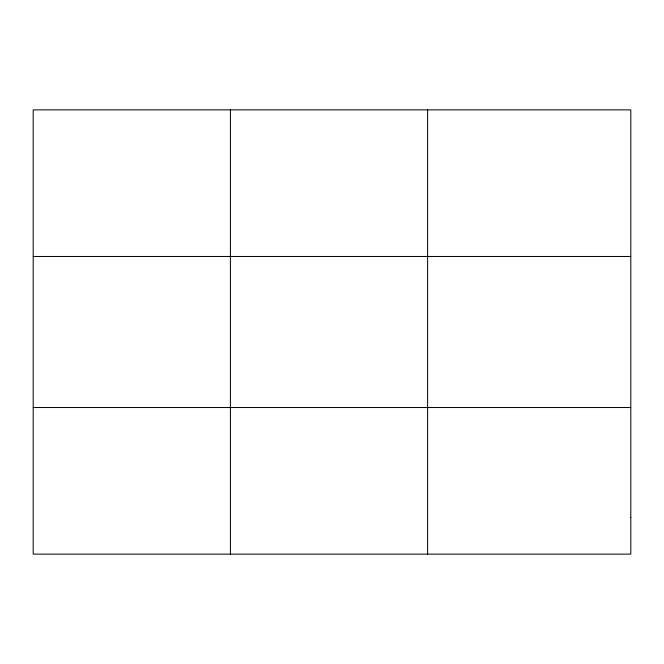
<?xml version="1.0" encoding="UTF-8"?>
<svg xmlns="http://www.w3.org/2000/svg" width="664" height="664" viewBox="0 0 664 664"><rect width="100%" height="100%" fill="white"/><g stroke="black" fill="none" stroke-linecap="round" stroke-linejoin="round"><path stroke-width="1" d="M230.408 554.133L230.408 109.867M427.616 554.133L427.616 109.867M33.2 256.478L630.8 256.478M33.2 407.522L630.8 407.522M630.8 517.48L630.8 554.133L33.2 554.133L33.2 109.867L630.8 109.867L630.8 517.48"/></g></svg>
